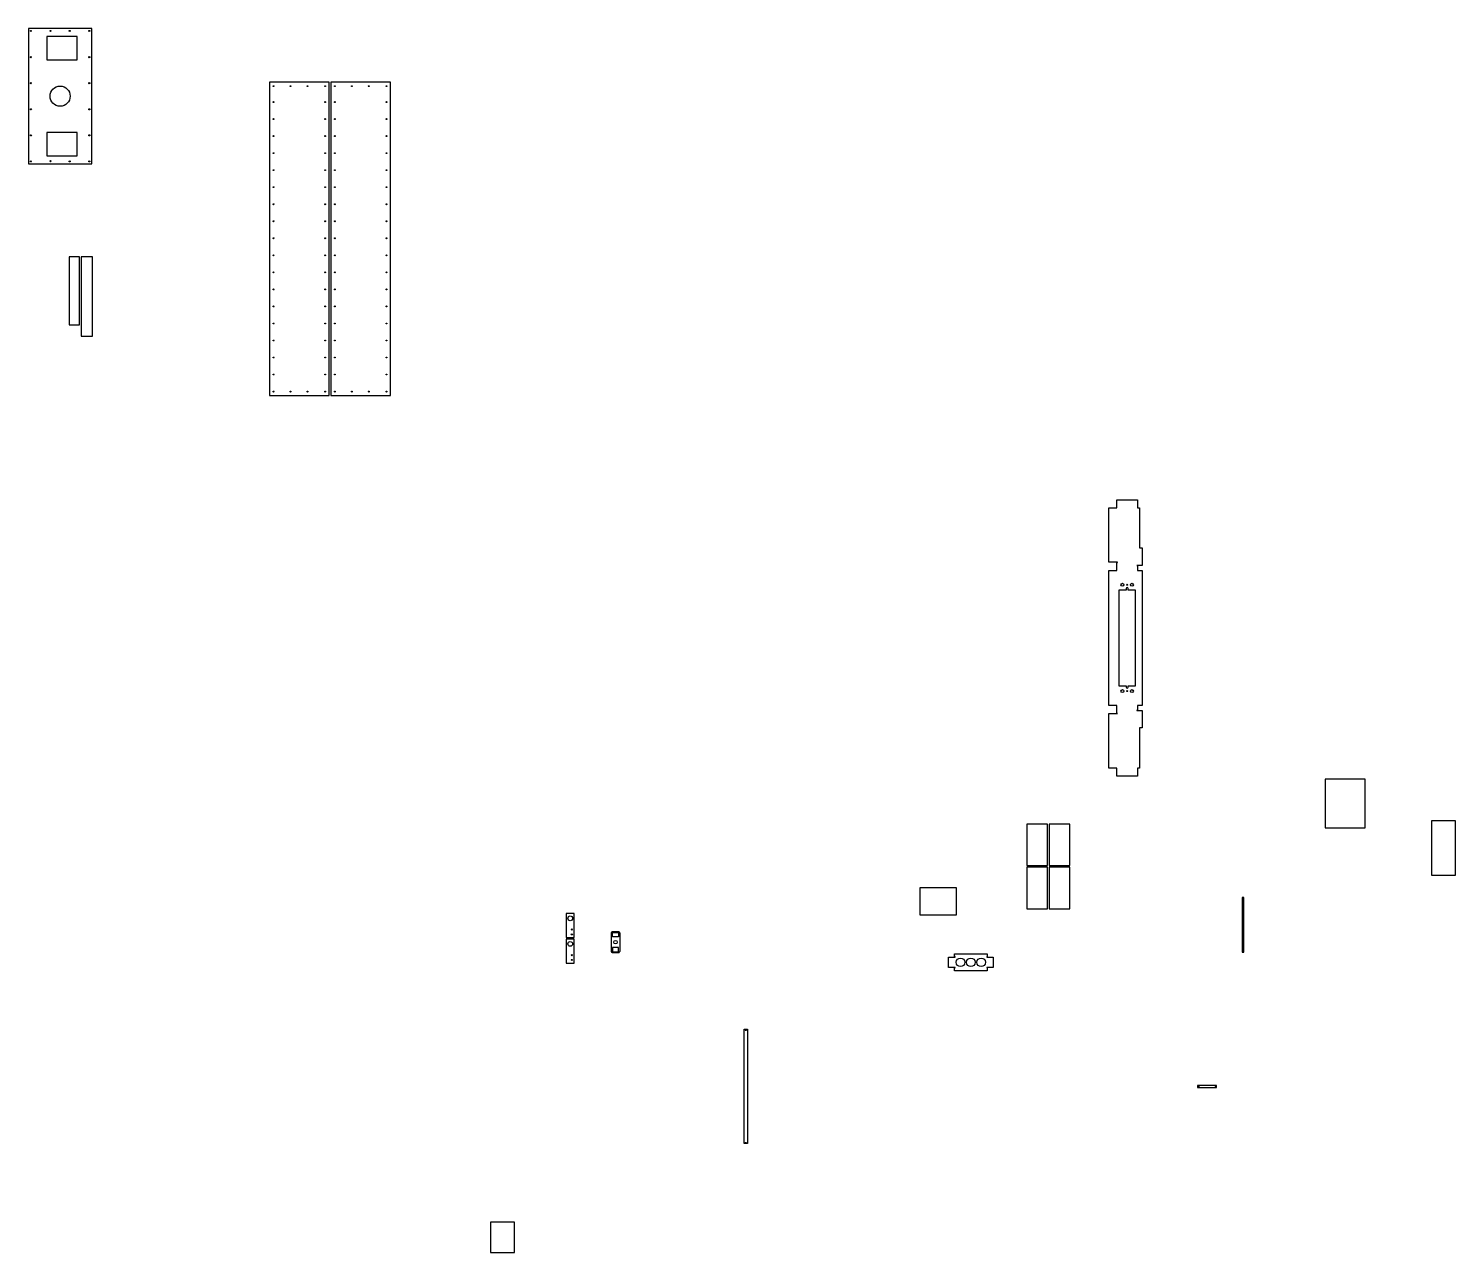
# Model space of a CAD drawing. Header units: inches. Extents: x -5573 to 3349, y -2281 to 5373.
import ezdxf

# ---------------------------------------------------------------- set-up
doc = ezdxf.new("R2010")
doc.units = ezdxf.units.IN
doc.header["$MEASUREMENT"] = 0

# ---------------------------------------------------------------- blocks, each defined once
blk = doc.blocks.new('Insert1')
at = {"color": 0}
for centre in [(-5557.8, 5357.8), (-5435.3, 5357.8), (-5315.3, 5357.8), (-5192.8, 5357.8), (-5557.8, 5193.8), (-5192.8, 5193.8), (-5557.8, 5030.8), (-5192.8, 5030.8), (-5557.8, 4867.8), (-5192.8, 4867.8), (-5557.8, 4704.8), (-5192.8, 4704.8), (-5557.8, 4541.8), (-5435.3, 4543.5), (-5315.3, 4541.8), (-5192.8, 4541.8)]:
    blk.add_circle(centre, 3.5, dxfattribs=at)
blk = doc.blocks.new('Insert2')
at = {"color": 0}
for centre in [(1742.4, -1243.2), (1849.4, -1243.2)]:
    blk.add_circle(centre, 2.5, dxfattribs=at)
blk = doc.blocks.new('Insert3')
at = {"color": 0}
for centre in [(-4040.8, 5012.6), (-3934.7, 5012.6), (-3828.6, 5012.6), (-3717.8, 5012.6), (-4040.8, 4913.1), (-3717.8, 4913.1), (-4040.8, 4806.6), (-3717.8, 4806.6), (-4040.8, 4700.1), (-3717.8, 4700.1), (-4040.8, 4593.6), (-3717.8, 4593.6), (-4040.8, 4487.1), (-3717.8, 4487.1), (-4040.8, 4380.6), (-3717.8, 4380.6), (-4040.8, 4274.1), (-3717.8, 4274.1), (-4040.8, 4167.6), (-3717.8, 4167.6), (-4040.8, 4061.1), (-3717.8, 4061.1), (-4040.8, 3954.6), (-3717.8, 3954.6), (-4040.8, 3848.1), (-3717.8, 3848.1), (-4040.8, 3741.6), (-3717.8, 3741.6), (-4040.8, 3635.1), (-3717.8, 3635.1), (-4040.8, 3528.6), (-3717.8, 3528.6), (-4040.8, 3422.1), (-3717.8, 3422.1), (-4040.8, 3315.6), (-3717.8, 3315.6), (-4040.8, 3209.1), (-3717.8, 3209.1), (-4040.8, 3102.6), (-3934.7, 3102.6), (-3828.6, 3102.6), (-3717.8, 3102.6)]:
    blk.add_circle(centre, 2.75, dxfattribs=at)
blk = doc.blocks.new('Insert4')
at = {"color": 0}
for centre in [(-3657.8, 5012.6), (-3551.7, 5012.6), (-3445.6, 5012.6), (-3334.8, 5012.6), (-3657.8, 4913.1), (-3334.8, 4913.1), (-3657.8, 4806.6), (-3334.8, 4806.6), (-3657.8, 4700.1), (-3334.8, 4700.1), (-3657.8, 4593.6), (-3334.8, 4593.6), (-3657.8, 4487.1), (-3334.8, 4487.1), (-3657.8, 4380.6), (-3334.8, 4380.6), (-3657.8, 4274.1), (-3334.8, 4274.1), (-3657.8, 4167.6), (-3334.8, 4167.6), (-3657.8, 4061.1), (-3334.8, 4061.1), (-3657.8, 3954.6), (-3334.8, 3954.6), (-3657.8, 3848.1), (-3334.8, 3848.1), (-3657.8, 3741.6), (-3334.8, 3741.6), (-3657.8, 3635.1), (-3334.8, 3635.1), (-3657.8, 3528.6), (-3334.8, 3528.6), (-3657.8, 3422.1), (-3334.8, 3422.1), (-3657.8, 3315.6), (-3334.8, 3315.6), (-3657.8, 3209.1), (-3334.8, 3209.1), (-3657.8, 3102.6), (-3551.7, 3102.6), (-3445.6, 3102.6), (-3334.8, 3102.6)]:
    blk.add_circle(centre, 2.75, dxfattribs=at)
blk = doc.blocks.new('Insert5')
at = {"color": 0}
for centre, radius in [((1266.2, 1894.7), 9), ((1296.2, 1894.7), 3.5), ((1326.2, 1894.7), 9), ((1266.2, 1229.7), 9), ((1296.2, 1229.7), 3.5), ((1326.2, 1229.7), 9)]:
    blk.add_circle(centre, radius, dxfattribs=at)

msp = doc.modelspace()

# ---------------------------------------------------------------- linework, layer by layer
at = {"color": 0}
for p, q in [((180, -498), (180, -434)), ((180, -434), (220, -434)), ((217, -431), (217, -413)), ((217, -413), (421, -413)), ((220, -431), (217, -431)), ((220, -434), (220, -431)), ((421, -431), (418, -431)), ((418, -431), (418, -434)), ((418, -434), (458, -434)), ((421, -413), (421, -431)), ((458, -434), (458, -498)), ((220, -498), (180, -498)), ((217, -520), (217, -501)), ((217, -501), (220, -501)), ((421, -520), (217, -520)), ((220, -501), (220, -498)), ((458, -498), (418, -498)), ((418, -498), (418, -501)), ((418, -501), (421, -501)), ((421, -501), (421, -520))]:
    msp.add_line(p, q, dxfattribs=at)
for points in [[(-5177.8, 4526.8), (-5177.8, 5372.8), (-5572.8, 5372.8), (-5572.8, 4526.8)], [(-5267.8, 5177.8), (-5267.8, 5322.8), (-5457.8, 5322.8), (-5457.8, 5177.8)], [(-4065.8, 3077.6), (-3692.8, 3077.6), (-3692.8, 5037.6), (-4065.8, 5037.6)], [(-3682.8, 3077.6), (-3309.8, 3077.6), (-3309.8, 5037.6), (-3682.8, 5037.6)], [(-5267.8, 4576.8), (-5267.8, 4721.8), (-5457.8, 4721.8), (-5457.8, 4576.8)], [(-5317.8, 3946), (-5317.8, 3519), (-5253.8, 3519), (-5253.8, 3946)], [(-5243.8, 3946), (-5243.8, 3450), (-5173.8, 3450), (-5173.8, 3946)], [(1181.6, 748.1), (1181.6, 1089.1), (1235.7, 1089.1), (1235.7, 1090.1), (1231.7, 1090.1), (1231.7, 1140.2), (1181.6, 1140.2), (1181.6, 1984.2), (1231.7, 1984.2), (1231.7, 2034.4), (1235.7, 2034.4), (1235.7, 2035.4), (1181.6, 2035.4), (1181.6, 2376.4), (1231.7, 2376.4), (1231.7, 2426.5), (1360.7, 2426.5), (1360.7, 2376.4), (1373.4, 2376.4), (1373.4, 2124.4), (1390.9, 2124.4), (1390.9, 2015.4), (1356.7, 2015.4), (1356.7, 2014.4), (1360.7, 2014.4), (1360.7, 1984.2), (1390.9, 1984.2), (1390.9, 1140.2), (1360.7, 1140.2), (1360.7, 1110.1), (1356.7, 1110.1), (1356.7, 1109.1), (1390.9, 1109.1), (1390.9, 1000.1), (1373.4, 1000.1), (1373.4, 748.1), (1360.7, 748.1), (1360.7, 697.9), (1231.7, 697.9), (1231.7, 748.1), (1181.6, 748.1)], [(2535, 374.7), (2785, 374.7), (2785, 679.7), (2535, 679.7)], [(668.3, 138.3), (798.3, 138.3), (798.3, 398.3), (668.3, 398.3)], [(808.3, 138.3), (938.3, 138.3), (938.3, 398.3), (808.3, 398.3)], [(3198.7, 77.7), (3348.7, 77.7), (3348.7, 417.7), (3198.7, 417.7)], [(668.3, -131.7), (798.3, -131.7), (798.3, 128.3), (668.3, 128.3)], [(808.3, -131.7), (938.3, -131.7), (938.3, 128.3), (808.3, 128.3)], [(230, -170), (230, 0), (0, 0), (0, -170)], [(2015.3, -403.3), (2025.3, -403.3), (2025.3, -61.3), (2015.3, -61.3)], [(-2161.1, -161.5), (-2211.1, -161.5), (-2211.1, -311.5), (-2161.1, -311.5)], [(-2161.1, -321.5), (-2211.1, -321.5), (-2211.1, -471.5), (-2161.1, -471.5)], [(-1883.6, -280), (-1883.6, -308), (-1921.6, -308), (-1921.6, -280)], [(-1883.6, -401), (-1883.6, -373), (-1921.6, -373), (-1921.6, -401)], [(-1098.6, -885.3), (-1078.6, -885.3), (-1078.6, -1600.3), (-1098.6, -1600.3)], [(1736.4, -1249.2), (1855.4, -1249.2), (1855.4, -1237.2), (1736.4, -1237.2)], [(-2684, -2280.9), (-2534, -2280.9), (-2534, -2090.9), (-2684, -2090.9)]]:
    msp.add_lwpolyline(points, close=True, dxfattribs=at)
for points in [[(1289.2, 1254.2, 1), (1303.2, 1254.2), (1303.2, 1263.2), (1348.7, 1263.2), (1348.7, 1861.2), (1303.2, 1861.2), (1303.2, 1870.2, 1), (1289.2, 1870.2), (1289.2, 1861.2), (1243.7, 1861.2), (1243.7, 1263.2), (1289.2, 1263.2), (1289.2, 1254.2)], [(-1876.6, -283), (-1876.6, -398, -0.414214), (-1886.6, -408), (-1918.6, -408, -0.414214), (-1928.6, -398), (-1928.6, -283, -0.414214), (-1918.6, -273), (-1886.6, -273, -0.414214), (-1876.6, -283)]]:
    msp.add_lwpolyline(points, format="xyb", close=True, dxfattribs=at)
for centre, radius in [((-5375.3, 4949.8), 63), ((-2186.1, -191.5), 15), ((-2176.1, -261.5), 3.5), ((-2186.1, -351.5), 15), ((-2176.1, -291.5), 3.5), ((-1902.6, -340.5), 11), ((-2176.1, -421.5), 3.5), ((254, -466.5), 27), ((319, -466.5), 27), ((384, -466.5), 27), ((-2176.1, -451.5), 3.5), ((-1088.6, -890.3), 2.6), ((-1088.6, -1595.3), 2.6)]:
    msp.add_circle(centre, radius, dxfattribs=at)

# ---------------------------------------------------------------- block references
for name in ['Insert1', 'Insert3', 'Insert4', 'Insert5', 'Insert2']:
    msp.add_blockref(name, (0, 0))

doc.saveas('drawing.dxf')
